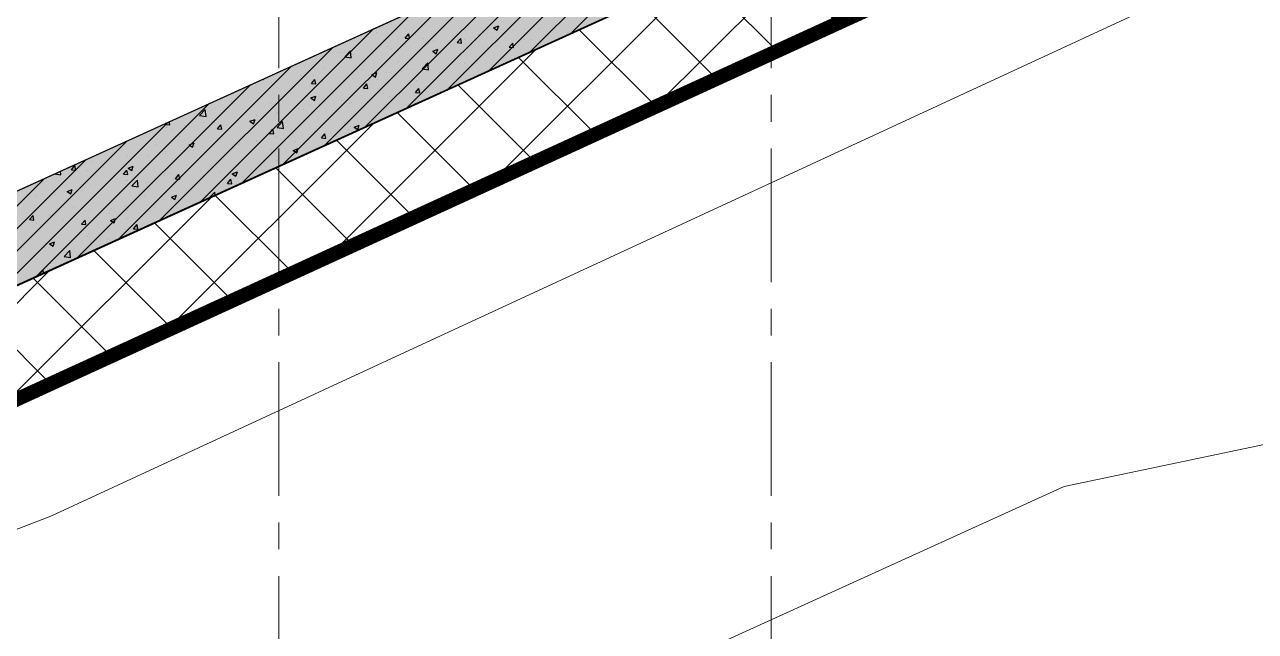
# Model space of a CAD drawing. Header units: millimetres. Extents: x -346728 to 1320345, y -537202 to -385966.
# Drawn here: x 166374 to 183622, y -506985 to -498471 of the extents above; entities that cross this region are included whole.
import ezdxf
from ezdxf.xclip import XClip

# ---------------------------------------------------------------- set-up
doc = ezdxf.new("R2010")
doc.units = ezdxf.units.MM
doc.header["$LTSCALE"] = 100
doc.header["$XCLIPFRAME"] = 2
doc.linetypes.add('DASHED2', pattern=[0.375, 0.25, -0.125])
doc.linetypes.add('X1326_GLB$0$CENTER', pattern=[2, 1.25, -0.25, 0.25, -0.25])
for name, color, linetype, lineweight in [('0 T TEXT', 7, 'Continuous', 13), ('L.DUONG', 234, 'Continuous', 15), ('LINE', 7, 'Continuous', 13), ('X1326_GLB$0$A-tim', 8, 'X1326_GLB$0$CENTER', 9)]:
    doc.layers.add(name, color=color, linetype=linetype, lineweight=lineweight)
for name, color, linetype in [('hach', 253, 'Continuous'), ('W2', 4, 'Continuous'), ('XR_1326_csPL$0$hach', 253, 'Continuous'), ('XR_1326_csPL$0$W2', 4, 'Continuous')]:
    doc.layers.add(name, color=color, linetype=linetype)
doc.linetypes.add('FENCELINE2', pattern='A,0.25,-0.1,[132,ltypeshp.shx,S=0.1,R=0,X=-0.1,Y=0],-0.1,1', length=1.45)

# ---------------------------------------------------------------- blocks, each defined once
blk = doc.blocks.new('LVL-KHUNGTEN')
blk.add_lwpolyline([(61072.9, 41092.8), (119123.5, 41092.8), (119123.5, 61.9), (61072.9, 61.9)], close=True)
blk = doc.blocks.new('mb duong hh')
at = {"layer": '0 T TEXT', "color": 8, "linetype": 'DASHED2', "ltscale": 300}
blk.add_lwpolyline([(75940, 34596), (80501, 41668), (80491, 88861), (75484, 93868), (-20031, 93860), (-33610, 75885), (-26182, 55955), (-6300, 2612), (0, 0)], close=True, dxfattribs=at)
at = {"layer": 'LINE', "color": 252, "lineweight": 9}
for points in [[(14977, 101049), (-7702, 101358), (-14927, 101246), (-29449, 100943), (-35818, 99008), (-40020, 95429), (-42101, 92117), (-42609, 87567), (-42104, 81482), (-40823, 74903), (-34507, 57500), (-12505, -1540), (-11062, -5026), (-1334, -3647), (4526, -1388), (38515, 14361), (36944, 16828)], [(7094, -53459), (-4389, -23466), (-7476, -14621), (-7126, -12701), (-5444, -11474), (3373, -7965), (18726, -972), (22175, -250), (25941, -1516), (27891, -3635), (34840, -19045)]]:
    blk.add_lwpolyline(points, dxfattribs=at)
blk = doc.blocks.new('MB HANG RAO TAM')
h = blk.add_hatch()
h.set_pattern_fill('ANSI37', color=8, scale=7000, style=0)
h.set_pattern_definition([(45, (527887.4, 631399.9), (-618.7184, 618.7184), []), (135, (527887.4, 631399.9), (-618.7184, -618.7184), [])])
h.paths.add_polyline_path([(89794, 74797), (94796, 69797), (94804, 22611), (90246, 15544), (52523, -1634), (34324, -9922), (14325, -19029), (8025, -16417), (-19267, 56832), (-5688, 74797), (41806, 74797), (65797, 74797)], flags=16)
h.paths.add_polyline_path([(-17293, 40146), (-15160, 40938), (-12777, 34516), (-15127, 33730), (-10493, 20001), (4784, -19373), (12548, -21453), (91490, 14752), (95488, 20874), (95620, 46027), (95770, 74597), (91825, 78101), (52350, 76926), (14008, 75822), (-9259, 75871), (-23844, 71027), (-24251, 60760)])
at = {"layer": 'L.DUONG', "color": 94, "linetype": 'FENCELINE2', "ltscale": 25, "const_width": 200, "elevation": 7850}
blk.add_lwpolyline([(13898, 75822), (14369, 75824), (20809, 75968), (32497, 76335), (48850, 76822), (75776, 77623), (91825, 78101), (95770, 74597), (95712, 63657), (95684, 58344), (95610, 44235), (95553, 33268), (95488, 20874), (91490, 14752), (75806, 7559), (49624, -4449), (26632, -14994), (12548, -21453), (4784, -19373), (0, -7161), (-6626, 9890)], dxfattribs=at)
at = {"layer": 'XR_1326_csPL$0$W2', "color": 7, "ltscale": 0.5, "elevation": 0}
blk.add_lwpolyline([(8025, -16417), (14325, -19029), (90246, 15544), (94804, 22611), (94796, 69797), (89794, 74797), (-5688, 74797), (-19267, 56832)], close=True, dxfattribs=at)

msp = doc.modelspace()

# ---------------------------------------------------------------- hatches: boundary and pattern name
at = {"layer": 'hach'}
h = msp.add_hatch(dxfattribs=at)
h.set_pattern_fill('ANSI31', color=256, scale=70)
h.set_pattern_definition([(45, (121918.56, -508591.22), (-157.15448, 157.15448), [])])
h.paths.add_polyline_path([(142200.7, -410142.2), (128621.2, -428107.5), (155914.1, -501359), (162214.1, -503970.9), (238136.4, -469396.6), (242695.2, -462329.4), (242687.2, -415142.7), (237685.1, -410142.2)])
h.paths.add_polyline_path([(142797.9, -411342.2), (129975.7, -428305.7), (156856.2, -500450.6), (162191.6, -502662.6), (237318.8, -468450.4), (241495.1, -461976.1), (241487, -415639.4), (237188.2, -411342.2)], flags=16)
h = msp.add_hatch(dxfattribs=at)
h.set_pattern_fill('AR-CONC', color=256, scale=4)
h.set_pattern_definition([(50, (121918.56, -508591.2), (728.7387, -63.7563), [76.2, -838.2]), (355, (121918.56, -508591.2), (-140.9737, 764.2274), [60.96, -670.5623]), (100.45144, (121979.3, -508596.54), (587.765, 700.471), [64.76, -712.361]), (46.1842, (121918.6, -508388), (1084.316, -168.1693), [114.3, -1257.3]), (96.63556, (122008.9, -508402), (949.6165, 989.7045), [97.14, -1068.5424]), (351.18415, (121918.6, -508388), (949.6165, 989.7045), [91.44, -1005.839]), (21, (122020.16, -508438.8), (606.4576, -409.0608), [76.2, -838.2]), (326, (122020.16, -508438.8), (247.208, 736.752), [60.96, -670.56]), (71.45144, (122070.7, -508472.9), (853.6657, 327.691), [64.76, -712.3598]), (37.5, (121918.56, -508591.22), (12.3544, 338.22016), [0, -662.432, 0, -680.72, 0, -673.1]), (7.5, (121918.56, -508591.22), (267.27865, 400.7223), [0, -388.112, 0, -647.192, 0, -256.54]), (327.5, (121692, -508591.22), (542.3624, -22.91498), [0, -254, 0, -792.48, 0, -1051.56]), (317.5, (121590.4, -508591.2), (592.5167, 101.706), [0, -330.2, 0, -526.288, 0, -746.76])])
h.paths.add_polyline_path([(142200.7, -410142.2), (128621.2, -428107.5), (155914.1, -501359), (162214.1, -503970.9), (238136.4, -469396.6), (242695.2, -462329.4), (242687.2, -415142.7), (237685.1, -410142.2)])
h.paths.add_polyline_path([(142797.9, -411342.2), (129975.7, -428305.7), (156856.2, -500450.6), (162191.6, -502662.6), (237318.8, -468450.4), (241495.1, -461976.1), (241487, -415639.4), (237188.2, -411342.2)], flags=16)

# ---------------------------------------------------------------- linework, layer by layer
at = {"layer": 'W2', "ltscale": 0.5, "elevation": -1404.9}
for points in [[(142200.7, -410142.2), (128621.2, -428107.5), (155914.1, -501359), (162214.1, -503970.9), (238136.4, -469396.6), (242695.2, -462329.4), (242686.9, -415142.1), (237685.1, -410142.2)], [(142797.9, -411342.2), (129975.7, -428305.7), (156856.2, -500450.6), (162191.6, -502662.6), (237318.8, -468450.4), (241495.1, -461976.1), (241487, -415639.4), (237188.2, -411342.2)]]:
    msp.add_lwpolyline(points, close=True, dxfattribs=at)
at = {"layer": 'X1326_GLB$0$A-tim', "ltscale": 15}
for p, q in [((169938.6, -398208.6, -1404.9), (169938.6, -512162.7, -1404.9)), ((176838.6, -398208.6, -1404.9), (176838.6, -512162.7, -1404.9))]:
    msp.add_line(p, q, dxfattribs=at)
at = {"layer": 'XR_1326_csPL$0$hach', "color": 250}
for p, q in [((174043, -498584.1, -1404.9), (176464.2, -496163, -1404.9)), ((173465.9, -498847, -1404.9), (175887, -496425.8, -1404.9)), ((172888.8, -499109.8, -1404.9), (175309.9, -496688.6, -1404.9)), ((172311.7, -499372.6, -1404.9), (174732.8, -496951.5, -1404.9)), ((171734.5, -499635.4, -1404.9), (174155.7, -497214.3, -1404.9)), ((171157.4, -499898.2, -1404.9), (173578.5, -497477.1, -1404.9)), ((170580.3, -500161.1, -1404.9), (173001.4, -497739.9, -1404.9)), ((170003.1, -500423.9, -1404.9), (172424.3, -498002.7, -1404.9)), ((169426, -500686.7, -1404.9), (171847.1, -498265.6, -1404.9)), ((168848.9, -500949.5, -1404.9), (171270, -498528.4, -1404.9)), ((171305.7, -498582.2, -1404.9), (171305.7, -498582.2, -1404.9)), ((171521.6, -498472.4, -1404.9), (171521.6, -498472.4, -1404.9)), ((171709.2, -498661.4, -1404.9), (171758.2, -498603, -1404.9)), ((171769.9, -498666.7, -1404.9), (171758.1, -498603, -1404.9)), ((171848.1, -498605.1, -1404.9), (171848.1, -498605.1, -1404.9)), ((172390.4, -498628, -1404.9), (172390.4, -498628, -1404.9)), ((172549.8, -498558, -1404.9), (172549.8, -498558, -1404.9)), ((172739.8, -498610.7, -1404.9), (172739.8, -498610.7, -1404.9)), ((172946.6, -498517.9, -1404.9), (172997.2, -498552, -1404.9)), ((172946.7, -498517.8, -1404.9), (173017.8, -498490.5, -1404.9)), ((172994.2, -498577.2, -1404.9), (172994.2, -498577.2, -1404.9)), ((172997.2, -498552, -1404.9), (173017.8, -498490.6, -1404.9)), ((173071.8, -498597.8, -1404.9), (173071.8, -498597.8, -1404.9)), ((173379, -498526.5, -1404.9), (173379, -498526.5, -1404.9)), ((173593.5, -498526.3, -1404.9), (173593.5, -498526.3, -1404.9)), ((173978.3, -498577.6, -1404.9), (173978.3, -498577.6, -1404.9)), ((168271.8, -501212.3, -1404.9), (170692.9, -498791.2, -1404.9)), ((170681, -498796.6, -1404.9), (170683.4, -498798.3, -1404.9)), ((170683.4, -498798.3, -1404.9), (170684.5, -498795, -1404.9)), ((171364.8, -498761.4, -1404.9), (171364.8, -498761.4, -1404.9)), ((171459, -498779.3, -1404.9), (171459, -498779.3, -1404.9)), ((171709.2, -498661.4, -1404.9), (171770, -498666.7, -1404.9)), ((171713.4, -498745.8, -1404.9), (171713.4, -498745.8, -1404.9)), ((171957.3, -498659.7, -1404.9), (171957.3, -498659.7, -1404.9)), ((172030.9, -498739, -1404.9), (172030.9, -498739, -1404.9)), ((172098.2, -498695.1, -1404.9), (172098.2, -498695.1, -1404.9)), ((172438, -498725.1, -1404.9), (172487, -498666.7, -1404.9)), ((172438, -498725.1, -1404.9), (172498.7, -498730.4, -1404.9)), ((172498.6, -498730.5, -1404.9), (172486.8, -498666.8, -1404.9)), ((172544.1, -498674, -1404.9), (172544.1, -498674, -1404.9)), ((172793.3, -498781, -1404.9), (172793.3, -498781, -1404.9)), ((172932.8, -498651, -1404.9), (172932.8, -498651, -1404.9)), ((173166.7, -498788.9, -1404.9), (173215.7, -498730.5, -1404.9)), ((173166.7, -498788.9, -1404.9), (173227.4, -498794.2, -1404.9)), ((173227.3, -498794.2, -1404.9), (173215.6, -498730.5, -1404.9)), ((173385.8, -498679.3, -1404.9), (173385.8, -498679.3, -1404.9)), ((173475.2, -498673.9, -1404.9), (173475.2, -498673.9, -1404.9)), ((170432.6, -498914.4, -1404.9), (170432.6, -498914.4, -1404.9)), ((170468.4, -498951.8, -1404.9), (170468.4, -498951.8, -1404.9)), ((170772.3, -498863.1, -1404.9), (170772.3, -498863.1, -1404.9)), ((170817.4, -498863.8, -1404.9), (170817.4, -498863.8, -1404.9)), ((170860.9, -498923.9, -1404.9), (170940.1, -498841.4, -1404.9)), ((170860.9, -498923.8, -1404.9), (170951.3, -498937.8, -1404.9)), ((170951.3, -498937.9, -1404.9), (170940, -498841.4, -1404.9)), ((170981.6, -498886.8, -1404.9), (170981.6, -498886.8, -1404.9)), ((171509.3, -498810.6, -1404.9), (171509.3, -498810.6, -1404.9)), ((172093, -498845.5, -1404.9), (172164.1, -498818.2, -1404.9)), ((172093, -498845.6, -1404.9), (172143.5, -498879.7, -1404.9)), ((172143.5, -498879.7, -1404.9), (172164.1, -498818.3, -1404.9)), ((172200.8, -498882.7, -1404.9), (172200.8, -498882.7, -1404.9)), ((173059.5, -498936.1, -1404.9), (173059.5, -498936.1, -1404.9)), ((173111.7, -498927.2, -1404.9), (173111.7, -498927.2, -1404.9)), ((167694.6, -501475.2, -1404.9), (170115.8, -499054, -1404.9)), ((170565.5, -499078.5, -1404.9), (170565.5, -499078.5, -1404.9)), ((171015.7, -499086.2, -1404.9), (171015.7, -499086.2, -1404.9)), ((171107.9, -499101.4, -1404.9), (171107.9, -499101.4, -1404.9)), ((171239.3, -499173.2, -1404.9), (171310.5, -499145.9, -1404.9)), ((171289.8, -499207.3, -1404.9), (171310.4, -499145.9, -1404.9)), ((171446.1, -499146.5, -1404.9), (171446.1, -499146.5, -1404.9)), ((171496.9, -499148.8, -1404.9), (171496.9, -499148.8, -1404.9)), ((171608.2, -498984.5, -1404.9), (171608.2, -498984.5, -1404.9)), ((171650.2, -499124.3, -1404.9), (171650.2, -499124.3, -1404.9)), ((171830.9, -499095.9, -1404.9), (171830.9, -499095.9, -1404.9)), ((171945.2, -499092, -1404.9), (172024.4, -499009.6, -1404.9)), ((171945.2, -499092, -1404.9), (172035.6, -499106, -1404.9)), ((172018.6, -499077.3, -1404.9), (172018.6, -499077.3, -1404.9)), ((172035.6, -499106.1, -1404.9), (172024.3, -499009.6, -1404.9)), ((172192.6, -499147.2, -1404.9), (172192.6, -499147.2, -1404.9)), ((172472.5, -499011.4, -1404.9), (172472.5, -499011.4, -1404.9)), ((172531.8, -499012.2, -1404.9), (172531.8, -499012.2, -1404.9)), ((172726.9, -498977.9, -1404.9), (172726.9, -498977.9, -1404.9)), ((167117.5, -501738, -1404.9), (169538.6, -499316.8, -1404.9)), ((169710.8, -499238.4, -1404.9), (169724.7, -499239.6, -1404.9)), ((169724.6, -499239.7, -1404.9), (169723.3, -499232.7, -1404.9)), ((169830.7, -499289.6, -1404.9), (169830.7, -499289.6, -1404.9)), ((170165.3, -499315.1, -1404.9), (170165.3, -499315.1, -1404.9)), ((170237.4, -499192, -1404.9), (170237.4, -499192, -1404.9)), ((170392.7, -499298.1, -1404.9), (170441.7, -499239.7, -1404.9)), ((170392.7, -499298.1, -1404.9), (170453.5, -499303.4, -1404.9)), ((170423.2, -499187.9, -1404.9), (170423.2, -499187.9, -1404.9)), ((170453.4, -499303.4, -1404.9), (170441.6, -499239.7, -1404.9)), ((170456, -499290, -1404.9), (170456, -499290, -1404.9)), ((170550.1, -499264.5, -1404.9), (170550.1, -499264.5, -1404.9)), ((170779.7, -499214.9, -1404.9), (170779.7, -499214.9, -1404.9)), ((170969.2, -499225, -1404.9), (170969.2, -499225, -1404.9)), ((171121.5, -499361.8, -1404.9), (171170.5, -499303.5, -1404.9)), ((171182.1, -499367.2, -1404.9), (171170.3, -499303.5, -1404.9)), ((171191.8, -499180, -1404.9), (171191.8, -499180, -1404.9)), ((171239.3, -499173.3, -1404.9), (171289.8, -499207.3, -1404.9)), ((171322.1, -499237.9, -1404.9), (171322.1, -499237.9, -1404.9)), ((171864.4, -499260.8, -1404.9), (171864.4, -499260.8, -1404.9)), ((172406.8, -499283.7, -1404.9), (172406.8, -499283.7, -1404.9)), ((172588.8, -499238.3, -1404.9), (172588.8, -499238.3, -1404.9)), ((172734.9, -499170.1, -1404.9), (172734.9, -499170.1, -1404.9)), ((169406.7, -499437.7, -1404.9), (169406.7, -499437.7, -1404.9)), ((169911, -499348.6, -1404.9), (169911, -499348.6, -1404.9)), ((169934.4, -499361.6, -1404.9), (169934.4, -499361.6, -1404.9)), ((170385.7, -499500.9, -1404.9), (170456.8, -499473.6, -1404.9)), ((170436.2, -499535, -1404.9), (170456.8, -499473.6, -1404.9)), ((171121.5, -499361.8, -1404.9), (171182.2, -499367.1, -1404.9)), ((171403.7, -499441.7, -1404.9), (171403.7, -499441.7, -1404.9)), ((171484.6, -499487, -1404.9), (171484.6, -499487, -1404.9)), ((171850.2, -499425.6, -1404.9), (171899.2, -499367.2, -1404.9)), ((171850.2, -499425.6, -1404.9), (171910.9, -499430.9, -1404.9)), ((171910.8, -499430.9, -1404.9), (171899.1, -499367.2, -1404.9)), ((171996.3, -499340, -1404.9), (171996.3, -499340, -1404.9)), ((172006.2, -499415.5, -1404.9), (172006.2, -499415.5, -1404.9)), ((172205.3, -499412.1, -1404.9), (172205.3, -499412.1, -1404.9)), ((166540.4, -502000.8, -1404.9), (168961.5, -499579.7, -1404.9)), ((168827, -499745.4, -1404.9), (168906.1, -499662.9, -1404.9)), ((168917.3, -499759.4, -1404.9), (168906.1, -499662.9, -1404.9)), ((169278.6, -499549.1, -1404.9), (169278.6, -499549.1, -1404.9)), ((169821, -499572, -1404.9), (169821, -499572, -1404.9)), ((170218.7, -499645.1, -1404.9), (170218.7, -499645.1, -1404.9)), ((170282.8, -499665.2, -1404.9), (170282.8, -499665.2, -1404.9)), ((170363.4, -499594.9, -1404.9), (170363.4, -499594.9, -1404.9)), ((170385.6, -499500.9, -1404.9), (170436.2, -499535, -1404.9)), ((170443.7, -499628.2, -1404.9), (170443.7, -499628.2, -1404.9)), ((170811.2, -499543.4, -1404.9), (170811.2, -499543.4, -1404.9)), ((170905.7, -499617.8, -1404.9), (170905.7, -499617.8, -1404.9)), ((170924.5, -499580.7, -1404.9), (170924.5, -499580.7, -1404.9)), ((170956.9, -499563.2, -1404.9), (170956.9, -499563.2, -1404.9)), ((171178.8, -499547.2, -1404.9), (171178.8, -499547.2, -1404.9)), ((171448.1, -499640.7, -1404.9), (171448.1, -499640.7, -1404.9)), ((171563.6, -499496.6, -1404.9), (171563.6, -499496.6, -1404.9)), ((171845.8, -499582.3, -1404.9), (171880.3, -499569, -1404.9)), ((171845.8, -499582.3, -1404.9), (171847.9, -499583.8, -1404.9)), ((168408.1, -499876.4, -1404.9), (168400.5, -499835.1, -1404.9)), ((168827, -499745.4, -1404.9), (168917.3, -499759.4, -1404.9)), ((169002, -499833.8, -1404.9), (169002, -499833.8, -1404.9)), ((169394.3, -499776, -1404.9), (169394.3, -499776, -1404.9)), ((169532, -499828.6, -1404.9), (169603.1, -499801.3, -1404.9)), ((169532, -499828.6, -1404.9), (169582.5, -499862.7, -1404.9)), ((169582.5, -499862.7, -1404.9), (169603.1, -499801.3, -1404.9)), ((169626.2, -499746.8, -1404.9), (169626.2, -499746.8, -1404.9)), ((169643.7, -499749.4, -1404.9), (169643.7, -499749.4, -1404.9)), ((169898, -499715.9, -1404.9), (169898, -499715.9, -1404.9)), ((169911.3, -499913.6, -1404.9), (169990.4, -499831.1, -1404.9)), ((169922, -499699.8, -1404.9), (169922, -499699.8, -1404.9)), ((170001.6, -499927.6, -1404.9), (169990.4, -499831.1, -1404.9)), ((165963.2, -502263.6, -1404.9), (168384.4, -499842.5, -1404.9)), ((168347.5, -499871, -1404.9), (168363.5, -499852, -1404.9)), ((168347.5, -499871, -1404.9), (168408.2, -499876.3, -1404.9)), ((168359.5, -499912.5, -1404.9), (168359.5, -499912.5, -1404.9)), ((168362.9, -499918, -1404.9), (168362.9, -499918, -1404.9)), ((168441.2, -499950.2, -1404.9), (168441.2, -499950.2, -1404.9)), ((168617.2, -499884.5, -1404.9), (168617.2, -499884.5, -1404.9)), ((168881.2, -499841, -1404.9), (168881.2, -499841, -1404.9)), ((169033.7, -499848.5, -1404.9), (169033.7, -499848.5, -1404.9)), ((169076.2, -499934.8, -1404.9), (169125.2, -499876.4, -1404.9)), ((169076.2, -499934.8, -1404.9), (169137, -499940.1, -1404.9)), ((169136.9, -499940.1, -1404.9), (169125.1, -499876.4, -1404.9)), ((169805, -499998.5, -1404.9), (169854, -499940.2, -1404.9)), ((169805, -499998.5, -1404.9), (169865.7, -500003.9, -1404.9)), ((169865.6, -500003.9, -1404.9), (169853.8, -499940.2, -1404.9)), ((169911.3, -499913.5, -1404.9), (170001.6, -499927.6, -1404.9)), ((170431.3, -499966.5, -1404.9), (170431.3, -499966.5, -1404.9)), ((170533.7, -500062.3, -1404.9), (170582.7, -500003.9, -1404.9)), ((170594.3, -500067.6, -1404.9), (170582.6, -500004, -1404.9)), ((170657.2, -499981.5, -1404.9), (170657.2, -499981.5, -1404.9)), ((170911.5, -499948, -1404.9), (170911.5, -499948, -1404.9)), ((170944.5, -499901.4, -1404.9), (170944.5, -499901.4, -1404.9)), ((170992.1, -499910, -1404.9), (171063.3, -499882.7, -1404.9)), ((170992.1, -499910, -1404.9), (171042.6, -499944.1, -1404.9)), ((171042.6, -499944.1, -1404.9), (171063.2, -499882.7, -1404.9)), ((165386.1, -502526.4, -1404.9), (167807.3, -500105.3, -1404.9)), ((167996.1, -500022.4, -1404.9), (167996.1, -500022.4, -1404.9)), ((168210.3, -500158.9, -1404.9), (168210.3, -500158.9, -1404.9)), ((168538.4, -500045.3, -1404.9), (168538.4, -500045.3, -1404.9)), ((168678.3, -500156.3, -1404.9), (168749.5, -500129, -1404.9)), ((168678.3, -500156.3, -1404.9), (168728.8, -500190.4, -1404.9)), ((168728.8, -500190.4, -1404.9), (168749.4, -500129, -1404.9)), ((168752.6, -500181.8, -1404.9), (168752.6, -500181.8, -1404.9)), ((168868.8, -500179.2, -1404.9), (168868.8, -500179.2, -1404.9)), ((169080.8, -500068.3, -1404.9), (169080.8, -500068.3, -1404.9)), ((169376.4, -500150.1, -1404.9), (169376.4, -500150.1, -1404.9)), ((169382, -500114.2, -1404.9), (169382, -500114.2, -1404.9)), ((169623.1, -500091.2, -1404.9), (169623.1, -500091.2, -1404.9)), ((169630.7, -500116.6, -1404.9), (169630.7, -500116.6, -1404.9)), ((169909.7, -500038, -1404.9), (169909.7, -500038, -1404.9)), ((170015.5, -500065.9, -1404.9), (170015.5, -500065.9, -1404.9)), ((170165.5, -500114.1, -1404.9), (170165.5, -500114.1, -1404.9)), ((170533.7, -500062.3, -1404.9), (170594.4, -500067.6, -1404.9)), ((167819.4, -500326.9, -1404.9), (167819.4, -500326.9, -1404.9)), ((168095.6, -500318.7, -1404.9), (168095.6, -500318.7, -1404.9)), ((168347.1, -500250.8, -1404.9), (168347.1, -500250.8, -1404.9)), ((168350, -500285.2, -1404.9), (168350, -500285.2, -1404.9)), ((168734.7, -500234.5, -1404.9), (168734.7, -500234.5, -1404.9)), ((169295, -500204.7, -1404.9), (169295, -500204.7, -1404.9)), ((169584.2, -500353, -1404.9), (169584.2, -500353, -1404.9)), ((169837.4, -500227.6, -1404.9), (169837.4, -500227.6, -1404.9)), ((170138.4, -500237.7, -1404.9), (170209.6, -500210.4, -1404.9)), ((170138.4, -500237.7, -1404.9), (170189, -500271.8, -1404.9)), ((170176.8, -500251.3, -1404.9), (170176.8, -500251.3, -1404.9)), ((170189, -500271.8, -1404.9), (170209.6, -500210.4, -1404.9)), ((170379.7, -500250.6, -1404.9), (170379.7, -500250.6, -1404.9)), ((164809, -502789.2, -1404.9), (167230.1, -500368.1, -1404.9)), ((166883.4, -500581, -1404.9), (166877.3, -500528.8, -1404.9)), ((167031, -500507.7, -1404.9), (167080, -500449.4, -1404.9)), ((167031, -500507.7, -1404.9), (167091.7, -500513.1, -1404.9)), ((167069.2, -500453.8, -1404.9), (167069.2, -500453.8, -1404.9)), ((167091.6, -500513.1, -1404.9), (167079.9, -500449.4, -1404.9)), ((167251.6, -500516, -1404.9), (167251.6, -500516, -1404.9)), ((167306.3, -500392, -1404.9), (167306.3, -500392, -1404.9)), ((167454, -500403.2, -1404.9), (167454, -500403.2, -1404.9)), ((167759.7, -500571.5, -1404.9), (167808.7, -500513.1, -1404.9)), ((167820.3, -500576.8, -1404.9), (167808.6, -500513.2, -1404.9)), ((167824.6, -500484, -1404.9), (167875.2, -500518.1, -1404.9)), ((167824.7, -500484, -1404.9), (167895.8, -500456.7, -1404.9)), ((167875.2, -500518.1, -1404.9), (167895.8, -500456.7, -1404.9)), ((168856.4, -500517.4, -1404.9), (168856.4, -500517.4, -1404.9)), ((168991.7, -500454.7, -1404.9), (168991.7, -500454.7, -1404.9)), ((169363.5, -500517.3, -1404.9), (169363.5, -500517.3, -1404.9)), ((169369.6, -500452.4, -1404.9), (169369.6, -500452.4, -1404.9)), ((169748.3, -500466.7, -1404.9), (169748.3, -500466.7, -1404.9)), ((169897.3, -500376.2, -1404.9), (169897.3, -500376.2, -1404.9)), ((164231.9, -503052.1, -1404.9), (166653, -500630.9, -1404.9)), ((166793.5, -500567, -1404.9), (166883.4, -500580.9, -1404.9)), ((167759.7, -500571.5, -1404.9), (167820.5, -500576.8, -1404.9)), ((167793.9, -500538.9, -1404.9), (167793.9, -500538.9, -1404.9)), ((167806.7, -500658.2, -1404.9), (167806.7, -500658.2, -1404.9)), ((167807.1, -500665.2, -1404.9), (167807.1, -500665.2, -1404.9)), ((167877.4, -500735.1, -1404.9), (167956.5, -500652.6, -1404.9)), ((167967.7, -500749.1, -1404.9), (167956.5, -500652.6, -1404.9)), ((168082.7, -500685.9, -1404.9), (168082.7, -500685.9, -1404.9)), ((168334.8, -500589, -1404.9), (168334.8, -500589, -1404.9)), ((168336.3, -500561.8, -1404.9), (168336.3, -500561.8, -1404.9)), ((168399.2, -500556.5, -1404.9), (168399.2, -500556.5, -1404.9)), ((168467.5, -500635.3, -1404.9), (168467.5, -500635.3, -1404.9)), ((168488.5, -500635.3, -1404.9), (168537.5, -500576.9, -1404.9)), ((168488.5, -500635.3, -1404.9), (168549.2, -500640.6, -1404.9)), ((168549.1, -500640.6, -1404.9), (168537.3, -500576.9, -1404.9)), ((168878.7, -500584.7, -1404.9), (168878.7, -500584.7, -1404.9)), ((169109.1, -500550.8, -1404.9), (169109.1, -500550.8, -1404.9)), ((169217.2, -500699, -1404.9), (169266.2, -500640.6, -1404.9)), ((169217.2, -500699, -1404.9), (169277.9, -500704.3, -1404.9)), ((169235.2, -500677.8, -1404.9), (169235.2, -500677.8, -1404.9)), ((169277.8, -500704.4, -1404.9), (169266.1, -500640.7, -1404.9)), ((169284.8, -500565.4, -1404.9), (169355.9, -500538.1, -1404.9)), ((169284.8, -500565.4, -1404.9), (169335.3, -500599.5, -1404.9)), ((169335.3, -500599.5, -1404.9), (169355.9, -500538.1, -1404.9)), ((169421, -500607.6, -1404.9), (169421, -500607.6, -1404.9)), ((166621.7, -500861.6, -1404.9), (166621.7, -500861.6, -1404.9)), ((166772.3, -500801.7, -1404.9), (166772.3, -500801.7, -1404.9)), ((166801.9, -500854.5, -1404.9), (166801.9, -500854.5, -1404.9)), ((166971, -500811.7, -1404.9), (167042.1, -500784.4, -1404.9)), ((166971, -500811.7, -1404.9), (167021.5, -500845.8, -1404.9)), ((167021.5, -500845.8, -1404.9), (167042.1, -500784.4, -1404.9)), ((167186.7, -500803.9, -1404.9), (167186.7, -500803.9, -1404.9)), ((167214.2, -500759.9, -1404.9), (167214.2, -500759.9, -1404.9)), ((167293.9, -500730.2, -1404.9), (167293.9, -500730.2, -1404.9)), ((167828.3, -500719.4, -1404.9), (167828.3, -500719.4, -1404.9)), ((167877.4, -500735.1, -1404.9), (167967.7, -500749.1, -1404.9)), ((168431.1, -500893.1, -1404.9), (168502.3, -500865.7, -1404.9)), ((168481.6, -500927.2, -1404.9), (168502.2, -500865.8, -1404.9)), ((168642.7, -500779.5, -1404.9), (168642.7, -500779.5, -1404.9)), ((168844.1, -500855.7, -1404.9), (168844.1, -500855.7, -1404.9)), ((168970.4, -500894.2, -1404.9), (169040.8, -500820.8, -1404.9)), ((169045.4, -500860, -1404.9), (169040.8, -500820.8, -1404.9)), ((166511.4, -501012.2, -1404.9), (166511.4, -501012.2, -1404.9)), ((166547.5, -500888, -1404.9), (166547.5, -500888, -1404.9)), ((167053.7, -501035.1, -1404.9), (167053.7, -501035.1, -1404.9)), ((167457.6, -500982.9, -1404.9), (167457.6, -500982.9, -1404.9)), ((167794.7, -501003.4, -1404.9), (167794.7, -501003.4, -1404.9)), ((168050.1, -500881.2, -1404.9), (168050.1, -500881.2, -1404.9)), ((168200.2, -501036, -1404.9), (168200.2, -501036, -1404.9)), ((168322.4, -500927.2, -1404.9), (168322.4, -500927.2, -1404.9)), ((168431.1, -500893.1, -1404.9), (168481.6, -500927.2, -1404.9)), ((168841.8, -500951.5, -1404.9), (168841.8, -500951.5, -1404.9)), ((166443.2, -501208.2, -1404.9), (166492.2, -501149.8, -1404.9)), ((166443.2, -501208.2, -1404.9), (166504, -501213.5, -1404.9)), ((166503.8, -501213.6, -1404.9), (166492.1, -501149.9, -1404.9)), ((166725.6, -501148.7, -1404.9), (166725.6, -501148.7, -1404.9)), ((166759.9, -501140, -1404.9), (166759.9, -501140, -1404.9)), ((166865.1, -501084.6, -1404.9), (166865.1, -501084.6, -1404.9)), ((166919.4, -501204.6, -1404.9), (166919.4, -501204.6, -1404.9)), ((167172, -501272, -1404.9), (167220.9, -501213.6, -1404.9)), ((167232.6, -501277.3, -1404.9), (167220.8, -501213.6, -1404.9)), ((167267.9, -501171.6, -1404.9), (167267.9, -501171.6, -1404.9)), ((167281.5, -501068.4, -1404.9), (167281.5, -501068.4, -1404.9)), ((167561.1, -501120.1, -1404.9), (167561.1, -501120.1, -1404.9)), ((167577.4, -501220.7, -1404.9), (167648.6, -501193.4, -1404.9)), ((167596.1, -501058, -1404.9), (167596.1, -501058, -1404.9)), ((167628, -501254.9, -1404.9), (167648.6, -501193.5, -1404.9)), ((167810.3, -501194.5, -1404.9), (167810.3, -501194.5, -1404.9)), ((167815.4, -501086.7, -1404.9), (167815.4, -501086.7, -1404.9)), ((168138.4, -501081, -1404.9), (168138.4, -501081, -1404.9)), ((166534.6, -501255.3, -1404.9), (166534.6, -501255.3, -1404.9)), ((167172, -501272, -1404.9), (167232.7, -501277.3, -1404.9)), ((167577.4, -501220.8, -1404.9), (167628, -501254.9, -1404.9)), ((167782.4, -501341.6, -1404.9), (167782.4, -501341.6, -1404.9)), ((167845.6, -501338.5, -1404.9), (167845.6, -501338.5, -1404.9)), ((167900.7, -501335.7, -1404.9), (167949.7, -501277.4, -1404.9)), ((167900.7, -501335.7, -1404.9), (167961.4, -501341, -1404.9)), ((167961.3, -501341.1, -1404.9), (167949.6, -501277.4, -1404.9)), ((166660.6, -501541.9, -1404.9), (166660.6, -501541.9, -1404.9)), ((166723.8, -501548.4, -1404.9), (166794.9, -501521.1, -1404.9)), ((166723.8, -501548.5, -1404.9), (166774.3, -501582.5, -1404.9)), ((166747.5, -501478.2, -1404.9), (166747.5, -501478.2, -1404.9)), ((166774.3, -501582.5, -1404.9), (166794.9, -501521.2, -1404.9)), ((166851.6, -501551.6, -1404.9), (166851.6, -501551.6, -1404.9)), ((167253.1, -501440.2, -1404.9), (167253.1, -501440.2, -1404.9)), ((167269.2, -501406.6, -1404.9), (167269.2, -501406.6, -1404.9)), ((167293.8, -501520.9, -1404.9), (167293.8, -501520.9, -1404.9)), ((167548.1, -501487.4, -1404.9), (167548.1, -501487.4, -1404.9)), ((166652.1, -501605.3, -1404.9), (166652.1, -501605.3, -1404.9)), ((166927.7, -501724.8, -1404.9), (167018.1, -501738.8, -1404.9)), ((166927.8, -501724.8, -1404.9), (167006.9, -501642.3, -1404.9)), ((167018.1, -501738.8, -1404.9), (167006.9, -501642.3, -1404.9)), ((167393.9, -501574.5, -1404.9), (167393.9, -501574.5, -1404.9)), ((166735.2, -501816.4, -1404.9), (166735.2, -501816.4, -1404.9)), ((166384.8, -502006.1, -1404.9), (166384.8, -502006.1, -1404.9)), ((166584.2, -501972.4, -1404.9), (166633.2, -501914.1, -1404.9)), ((166584.2, -501972.4, -1404.9), (166599.6, -501973.8, -1404.9)), ((166640.6, -501955.1, -1404.9), (166633.1, -501914.1, -1404.9))]:
    msp.add_line(p, q, dxfattribs=at)
at = {"layer": 'XR_1326_csPL$0$W2', "color": 7, "ltscale": 0.5}
for p, q in [((162191.6, -502662.6, -1404.9), (237318.8, -468450.4, -1404.9)), ((162214.1, -503970.9, -1404.9), (238136.4, -469396.6, -1404.9))]:
    msp.add_line(p, q, dxfattribs=at)

# ---------------------------------------------------------------- block references
at = {"extrusion": (0.00597, -2.28885e-18, 0.999982), "xscale": 3.385207865094198, "yscale": 3.385207865094198, "zscale": 3.385207865094198}
msp.add_blockref('LVL-KHUNGTEN', (-107243.5, -525073.6, -287.1), dxfattribs=at)
ref = msp.add_blockref('mb duong hh', (162214.1, -503978, 0))
XClip(ref).set_block_clipping_path([(-58962.6888090824, -15358.4345334051), (108047.3313388755, 114603.0144500207)])

# ---------------------------------------------------------------- next in the draw order: block references
msp.add_blockref('MB HANG RAO TAM', (147888.6, -484948.9, 0))

doc.saveas('drawing.dxf')
